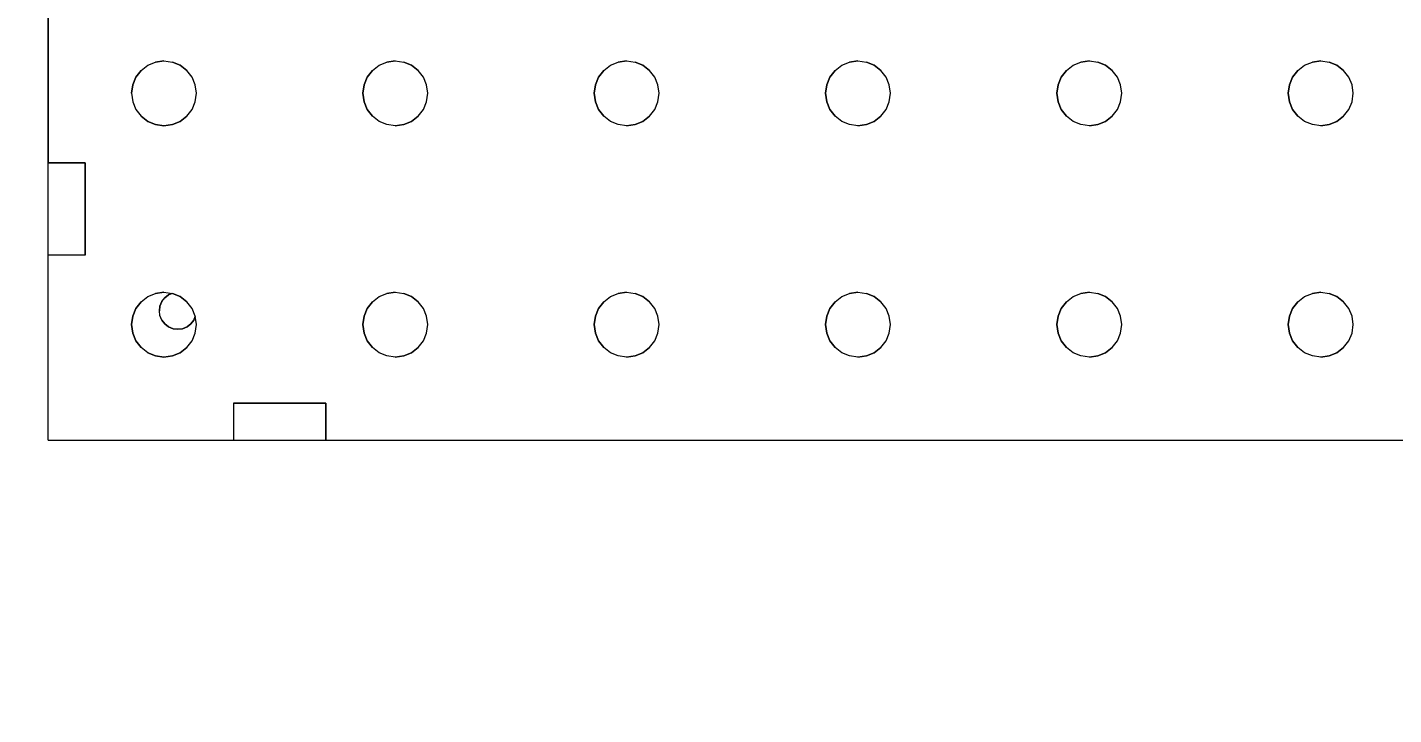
# Model space of a CAD drawing. Header units: inches. Extents: x -827 to 154, y -802 to 207.
# Drawn here: x 51.55 to 74.8, y -133.17 to -121.48 of the extents above; entities that cross this region are included whole.
import ezdxf

# ---------------------------------------------------------------- set-up
doc = ezdxf.new("R2010")
doc.units = ezdxf.units.IN
doc.header["$MEASUREMENT"] = 0
for name, color, linetype, lineweight in [('A-ANNO-DIMS', 211, 'Continuous', 9), ('A-ANNO-DIMS-48', 211, 'Continuous', 9), ('Layer0', 7, 'Continuous', 9), ('welding_bench_skp', 8, 'Continuous', 9)]:
    doc.layers.add(name, color=color, linetype=linetype, lineweight=lineweight)
doc.styles.add('Arial', font='arial.ttf', dxfattribs={"height": 4.5})
doc.dimstyles.new('Linear_-_3_32__Arial', dxfattribs={"dimscale": 12, "dimtxt": 4.591167, "dimasz": 0.5, "dimexe": 0.375, "dimexo": 0.25, "dimgap": 0.25, "dimtad": 1, "dimdec": 5, "dimrnd": 0.03125, "dimzin": 1, "dimdsep": 46, "dimlunit": 4, "dimtxsty": 'Arial', "dimblk1": 'OBLIQUE', "dimblk2": 'OBLIQUE', "dimsah": 1, "dimcen": 0.09, "dimdle": 0.375, "dimazin": 0, "dimtfac": 1, "dimtdec": 4, "dimtix": 1, "dimtmove": 0, "dimatfit": 3, "dimfxl": 1, "dimtvp": 1, "dimtfill": 1, "dimfrac": 2, "dimtolj": 1, "dimtzin": 0, "dimarcsym": 2})

# ---------------------------------------------------------------- blocks, each defined once
blk = doc.blocks.new('welding_bench_skp_7-V165-Level 1')
at = {"layer": 'Layer0'}
for p, q in [((1.664, 2.05), (1.696, 2.126)), ((1.696, 2.126), (1.664, 2.05)), ((1.696, 2.126), (1.746, 2.191)), ((1.746, 2.191), (1.696, 2.126)), ((1.811, 2.241), (1.746, 2.191)), ((1.811, 2.241), (1.746, 2.191)), ((2.05, 2.273), (1.969, 2.283)), ((1.969, 2.283), (2.05, 2.273)), ((2.126, 2.241), (2.05, 2.273)), ((2.05, 2.273), (2.126, 2.241)), ((2.191, 2.191), (2.241, 2.126)), ((2.191, 2.191), (2.241, 2.126)), ((2.241, 2.126), (2.265, 2.068)), ((2.241, 2.126), (2.265, 2.068)), ((1.654, 1.969), (1.664, 2.05)), ((1.654, 1.969), (1.664, 2.05)), ((1.664, 1.887), (1.654, 1.969)), ((1.664, 1.887), (1.654, 1.969)), ((1.696, 1.811), (1.664, 1.887)), ((1.696, 1.811), (1.664, 1.887)), ((1.746, 1.746), (1.696, 1.811)), ((1.696, 1.811), (1.746, 1.746)), ((1.746, 1.746), (1.811, 1.696)), ((1.746, 1.746), (1.811, 1.696)), ((1.811, 1.696), (1.869, 1.672)), ((1.811, 1.696), (1.869, 1.672))]:
    blk.add_line(p, q, dxfattribs=at)
blk = doc.blocks.new('welding_bench_skp_8-V166-Level 1')
at = {"layer": 'Layer0'}
for p, q in [((1.664, 2.05), (1.696, 2.126)), ((1.696, 2.126), (1.664, 2.05)), ((1.696, 2.126), (1.746, 2.191)), ((1.746, 2.191), (1.696, 2.126)), ((1.746, 2.191), (1.811, 2.241)), ((1.746, 2.191), (1.811, 2.241)), ((1.811, 2.241), (1.887, 2.273)), ((1.811, 2.241), (1.887, 2.273)), ((1.887, 2.273), (1.969, 2.283)), ((1.887, 2.273), (1.969, 2.283)), ((1.969, 2.283), (2.05, 2.273)), ((1.969, 2.283), (2.05, 2.273)), ((2.05, 2.273), (2.126, 2.241)), ((2.05, 2.273), (2.126, 2.241)), ((2.126, 2.241), (2.191, 2.191)), ((2.126, 2.241), (2.191, 2.191)), ((2.191, 2.191), (2.241, 2.126)), ((2.241, 2.126), (2.191, 2.191)), ((2.241, 2.126), (2.265, 2.068)), ((2.265, 2.068), (2.241, 2.126)), ((1.664, 2.05), (1.654, 1.969)), ((1.664, 2.05), (1.654, 1.969)), ((1.664, 1.887), (1.654, 1.969)), ((1.654, 1.969), (1.664, 1.887)), ((1.664, 1.887), (1.696, 1.811)), ((1.664, 1.887), (1.696, 1.811)), ((1.696, 1.811), (1.746, 1.746)), ((1.696, 1.811), (1.746, 1.746)), ((1.746, 1.746), (1.811, 1.696)), ((1.811, 1.696), (1.746, 1.746)), ((1.811, 1.696), (1.869, 1.672)), ((1.869, 1.672), (1.811, 1.696))]:
    blk.add_line(p, q, dxfattribs=at)
blk = doc.blocks.new('welding_bench_skp_5-403460-Level 1')
at = {"layer": 'Layer0'}
for p, q in [((0, 59.055), (0, 55.906)), ((0, 59.055), (3.15, 59.055)), ((0, 59.055), (3.15, 59.055)), ((0, 59.055), (0, 55.906)), ((3.15, 58.425), (3.15, 59.055)), ((3.15, 58.425), (3.15, 59.055)), ((4.724, 59.055), (4.724, 58.425)), ((4.724, 59.055), (34.646, 59.055)), ((4.724, 58.425), (4.724, 59.055)), ((34.646, 59.055), (4.724, 59.055)), ((3.15, 58.425), (4.724, 58.425)), ((4.724, 58.425), (3.15, 58.425)), ((1.491, 57.362), (1.579, 57.476)), ((1.491, 57.362), (1.579, 57.476)), ((1.693, 57.564), (1.579, 57.476)), ((1.579, 57.476), (1.693, 57.564)), ((1.826, 57.619), (1.693, 57.564)), ((1.693, 57.564), (1.826, 57.619)), ((1.969, 57.638), (1.826, 57.619)), ((1.826, 57.619), (1.969, 57.638)), ((2.111, 57.619), (1.969, 57.638)), ((1.969, 57.638), (2.111, 57.619)), ((2.244, 57.564), (2.111, 57.619)), ((2.111, 57.619), (2.244, 57.564)), ((2.358, 57.476), (2.244, 57.564)), ((2.244, 57.564), (2.358, 57.476)), ((2.358, 57.476), (2.446, 57.362)), ((2.358, 57.476), (2.446, 57.362)), ((5.428, 57.362), (5.516, 57.476)), ((5.516, 57.476), (5.428, 57.362)), ((5.63, 57.564), (5.516, 57.476)), ((5.63, 57.564), (5.516, 57.476)), ((5.763, 57.619), (5.63, 57.564)), ((5.763, 57.619), (5.63, 57.564)), ((5.906, 57.638), (5.763, 57.619)), ((5.906, 57.638), (5.763, 57.619)), ((6.048, 57.619), (5.906, 57.638)), ((5.906, 57.638), (6.048, 57.619)), ((6.181, 57.564), (6.048, 57.619)), ((6.048, 57.619), (6.181, 57.564)), ((6.295, 57.476), (6.181, 57.564)), ((6.181, 57.564), (6.295, 57.476)), ((6.295, 57.476), (6.383, 57.362)), ((6.295, 57.476), (6.383, 57.362)), ((1.417, 57.087), (1.436, 57.229)), ((1.436, 57.229), (1.417, 57.087)), ((1.436, 57.229), (1.491, 57.362)), ((1.491, 57.362), (1.436, 57.229)), ((2.446, 57.362), (2.501, 57.229)), ((2.446, 57.362), (2.501, 57.229)), ((2.501, 57.229), (2.52, 57.087)), ((2.52, 57.087), (2.501, 57.229)), ((5.354, 57.087), (5.373, 57.229)), ((5.373, 57.229), (5.354, 57.087)), ((5.373, 57.229), (5.428, 57.362)), ((5.428, 57.362), (5.373, 57.229)), ((6.383, 57.362), (6.438, 57.229)), ((6.383, 57.362), (6.438, 57.229)), ((6.438, 57.229), (6.457, 57.087)), ((6.457, 57.087), (6.438, 57.229)), ((1.436, 56.944), (1.417, 57.087)), ((1.417, 57.087), (1.436, 56.944)), ((2.52, 57.087), (2.501, 56.944)), ((2.52, 57.087), (2.501, 56.944)), ((5.373, 56.944), (5.354, 57.087)), ((5.354, 57.087), (5.373, 56.944)), ((6.457, 57.087), (6.438, 56.944)), ((6.457, 57.087), (6.438, 56.944)), ((1.491, 56.811), (1.436, 56.944)), ((1.436, 56.944), (1.491, 56.811)), ((1.579, 56.697), (1.491, 56.811)), ((1.491, 56.811), (1.579, 56.697)), ((2.446, 56.811), (2.358, 56.697)), ((2.358, 56.697), (2.446, 56.811)), ((2.501, 56.944), (2.446, 56.811)), ((2.446, 56.811), (2.501, 56.944)), ((5.428, 56.811), (5.373, 56.944)), ((5.373, 56.944), (5.428, 56.811)), ((5.516, 56.697), (5.428, 56.811)), ((5.428, 56.811), (5.516, 56.697)), ((6.383, 56.811), (6.295, 56.697)), ((6.295, 56.697), (6.383, 56.811)), ((6.438, 56.944), (6.383, 56.811)), ((6.383, 56.811), (6.438, 56.944)), ((1.579, 56.697), (1.693, 56.609)), ((1.579, 56.697), (1.693, 56.609)), ((1.693, 56.609), (1.826, 56.554)), ((1.693, 56.609), (1.826, 56.554)), ((1.826, 56.554), (1.969, 56.535)), ((1.826, 56.554), (1.969, 56.535)), ((1.969, 56.535), (2.111, 56.554)), ((1.969, 56.535), (2.111, 56.554)), ((2.111, 56.554), (2.244, 56.609)), ((2.111, 56.554), (2.244, 56.609)), ((2.244, 56.609), (2.358, 56.697)), ((2.244, 56.609), (2.358, 56.697)), ((5.516, 56.697), (5.63, 56.609)), ((5.516, 56.697), (5.63, 56.609)), ((5.63, 56.609), (5.763, 56.554)), ((5.63, 56.609), (5.763, 56.554)), ((5.763, 56.554), (5.906, 56.535)), ((5.763, 56.554), (5.906, 56.535)), ((5.906, 56.535), (6.048, 56.554)), ((5.906, 56.535), (6.048, 56.554)), ((6.048, 56.554), (6.181, 56.609)), ((6.048, 56.554), (6.181, 56.609)), ((6.181, 56.609), (6.295, 56.697)), ((6.181, 56.609), (6.295, 56.697)), ((0.63, 55.906), (0, 55.906)), ((0.63, 55.906), (0, 55.906)), ((0.63, 54.331), (0.63, 55.906)), ((0.63, 55.906), (0.63, 54.331)), ((0.63, 54.331), (0, 54.331)), ((0, 54.331), (0, 30.315)), ((0, 54.331), (0.63, 54.331)), ((0, 54.331), (0, 30.315)), ((1.491, 53.425), (1.579, 53.539)), ((1.491, 53.425), (1.579, 53.539)), ((1.693, 53.627), (1.579, 53.539)), ((1.579, 53.539), (1.693, 53.627)), ((1.826, 53.682), (1.693, 53.627)), ((1.693, 53.627), (1.826, 53.682)), ((1.969, 53.701), (1.826, 53.682)), ((1.826, 53.682), (1.969, 53.701)), ((2.111, 53.682), (1.969, 53.701)), ((1.969, 53.701), (2.111, 53.682)), ((2.244, 53.627), (2.111, 53.682)), ((2.111, 53.682), (2.244, 53.627)), ((2.358, 53.539), (2.244, 53.627)), ((2.244, 53.627), (2.358, 53.539)), ((2.358, 53.539), (2.446, 53.425)), ((2.358, 53.539), (2.446, 53.425)), ((5.428, 53.425), (5.516, 53.539)), ((5.428, 53.425), (5.516, 53.539)), ((5.63, 53.627), (5.516, 53.539)), ((5.516, 53.539), (5.63, 53.627)), ((5.763, 53.682), (5.63, 53.627)), ((5.63, 53.627), (5.763, 53.682)), ((5.906, 53.701), (5.763, 53.682)), ((5.763, 53.682), (5.906, 53.701)), ((6.048, 53.682), (5.906, 53.701)), ((5.906, 53.701), (6.048, 53.682)), ((6.181, 53.627), (6.048, 53.682)), ((6.048, 53.682), (6.181, 53.627)), ((6.295, 53.539), (6.181, 53.627)), ((6.181, 53.627), (6.295, 53.539)), ((6.295, 53.539), (6.383, 53.425)), ((6.295, 53.539), (6.383, 53.425)), ((1.417, 53.15), (1.436, 53.292)), ((1.417, 53.15), (1.436, 53.292)), ((1.436, 53.292), (1.491, 53.425)), ((1.436, 53.292), (1.491, 53.425)), ((2.446, 53.425), (2.501, 53.292)), ((2.446, 53.425), (2.501, 53.292)), ((2.501, 53.292), (2.52, 53.15)), ((2.52, 53.15), (2.501, 53.292)), ((5.354, 53.15), (5.373, 53.292)), ((5.354, 53.15), (5.373, 53.292)), ((5.373, 53.292), (5.428, 53.425)), ((5.373, 53.292), (5.428, 53.425)), ((6.383, 53.425), (6.438, 53.292)), ((6.383, 53.425), (6.438, 53.292)), ((6.438, 53.292), (6.457, 53.15)), ((6.457, 53.15), (6.438, 53.292)), ((1.436, 53.007), (1.417, 53.15)), ((1.417, 53.15), (1.436, 53.007)), ((2.52, 53.15), (2.501, 53.007)), ((2.52, 53.15), (2.501, 53.007)), ((5.373, 53.007), (5.354, 53.15)), ((5.354, 53.15), (5.373, 53.007)), ((6.457, 53.15), (6.438, 53.007)), ((6.457, 53.15), (6.438, 53.007)), ((1.491, 52.874), (1.436, 53.007)), ((1.436, 53.007), (1.491, 52.874)), ((1.579, 52.76), (1.491, 52.874)), ((1.491, 52.874), (1.579, 52.76)), ((2.446, 52.874), (2.358, 52.76)), ((2.358, 52.76), (2.446, 52.874)), ((2.501, 53.007), (2.446, 52.874)), ((2.446, 52.874), (2.501, 53.007)), ((5.428, 52.874), (5.373, 53.007)), ((5.373, 53.007), (5.428, 52.874)), ((5.516, 52.76), (5.428, 52.874)), ((5.428, 52.874), (5.516, 52.76)), ((6.383, 52.874), (6.295, 52.76)), ((6.295, 52.76), (6.383, 52.874)), ((6.438, 53.007), (6.383, 52.874)), ((6.383, 52.874), (6.438, 53.007)), ((1.579, 52.76), (1.693, 52.672)), ((1.579, 52.76), (1.693, 52.672)), ((1.693, 52.672), (1.826, 52.617)), ((1.693, 52.672), (1.826, 52.617)), ((1.826, 52.617), (1.969, 52.598)), ((1.826, 52.617), (1.969, 52.598)), ((1.969, 52.598), (2.111, 52.617)), ((1.969, 52.598), (2.111, 52.617)), ((2.111, 52.617), (2.244, 52.672)), ((2.111, 52.617), (2.244, 52.672)), ((2.244, 52.672), (2.358, 52.76)), ((2.244, 52.672), (2.358, 52.76)), ((5.516, 52.76), (5.63, 52.672)), ((5.516, 52.76), (5.63, 52.672)), ((5.63, 52.672), (5.763, 52.617)), ((5.63, 52.672), (5.763, 52.617)), ((5.763, 52.617), (5.906, 52.598)), ((5.763, 52.617), (5.906, 52.598)), ((5.906, 52.598), (6.048, 52.617)), ((5.906, 52.598), (6.048, 52.617)), ((6.048, 52.617), (6.181, 52.672)), ((6.048, 52.617), (6.181, 52.672)), ((6.181, 52.672), (6.295, 52.76)), ((6.181, 52.672), (6.295, 52.76)), ((1.969, 49.764), (1.826, 49.745)), ((1.826, 49.745), (1.969, 49.764)), ((2.111, 49.745), (1.969, 49.764)), ((1.969, 49.764), (2.111, 49.745)), ((5.906, 49.764), (5.763, 49.745)), ((5.763, 49.745), (5.906, 49.764)), ((6.048, 49.745), (5.906, 49.764)), ((5.906, 49.764), (6.048, 49.745)), ((1.491, 49.488), (1.579, 49.602)), ((1.491, 49.488), (1.579, 49.602)), ((1.693, 49.69), (1.579, 49.602)), ((1.579, 49.602), (1.693, 49.69)), ((1.826, 49.745), (1.693, 49.69)), ((1.693, 49.69), (1.826, 49.745)), ((2.244, 49.69), (2.111, 49.745)), ((2.111, 49.745), (2.244, 49.69)), ((2.358, 49.602), (2.244, 49.69)), ((2.244, 49.69), (2.358, 49.602)), ((2.358, 49.602), (2.446, 49.488)), ((2.358, 49.602), (2.446, 49.488)), ((5.428, 49.488), (5.516, 49.602)), ((5.428, 49.488), (5.516, 49.602)), ((5.63, 49.69), (5.516, 49.602)), ((5.516, 49.602), (5.63, 49.69)), ((5.763, 49.745), (5.63, 49.69)), ((5.63, 49.69), (5.763, 49.745)), ((6.181, 49.69), (6.048, 49.745)), ((6.048, 49.745), (6.181, 49.69)), ((6.295, 49.602), (6.181, 49.69)), ((6.181, 49.69), (6.295, 49.602)), ((6.295, 49.602), (6.383, 49.488)), ((6.295, 49.602), (6.383, 49.488)), ((1.417, 49.213), (1.436, 49.355)), ((1.417, 49.213), (1.436, 49.355)), ((1.436, 49.355), (1.491, 49.488)), ((1.436, 49.355), (1.491, 49.488)), ((2.446, 49.488), (2.501, 49.355)), ((2.446, 49.488), (2.501, 49.355)), ((2.501, 49.355), (2.52, 49.213)), ((2.52, 49.213), (2.501, 49.355)), ((5.354, 49.213), (5.373, 49.355)), ((5.354, 49.213), (5.373, 49.355)), ((5.373, 49.355), (5.428, 49.488)), ((5.373, 49.355), (5.428, 49.488)), ((6.383, 49.488), (6.438, 49.355)), ((6.383, 49.488), (6.438, 49.355)), ((6.438, 49.355), (6.457, 49.213)), ((6.457, 49.213), (6.438, 49.355)), ((1.436, 49.07), (1.417, 49.213)), ((1.417, 49.213), (1.436, 49.07)), ((1.491, 48.937), (1.436, 49.07)), ((1.436, 49.07), (1.491, 48.937)), ((2.501, 49.07), (2.446, 48.937)), ((2.446, 48.937), (2.501, 49.07)), ((2.52, 49.213), (2.501, 49.07)), ((2.52, 49.213), (2.501, 49.07)), ((5.373, 49.07), (5.354, 49.213)), ((5.354, 49.213), (5.373, 49.07)), ((5.428, 48.937), (5.373, 49.07)), ((5.373, 49.07), (5.428, 48.937)), ((6.438, 49.07), (6.383, 48.937)), ((6.383, 48.937), (6.438, 49.07)), ((6.457, 49.213), (6.438, 49.07)), ((6.457, 49.213), (6.438, 49.07)), ((1.579, 48.823), (1.491, 48.937)), ((1.491, 48.937), (1.579, 48.823)), ((2.446, 48.937), (2.358, 48.823)), ((2.358, 48.823), (2.446, 48.937)), ((5.516, 48.823), (5.428, 48.937)), ((5.428, 48.937), (5.516, 48.823)), ((6.383, 48.937), (6.295, 48.823)), ((6.295, 48.823), (6.383, 48.937)), ((1.579, 48.823), (1.693, 48.735)), ((1.579, 48.823), (1.693, 48.735)), ((1.693, 48.735), (1.826, 48.68)), ((1.693, 48.735), (1.826, 48.68)), ((1.826, 48.68), (1.969, 48.661)), ((1.826, 48.68), (1.969, 48.661)), ((1.969, 48.661), (2.111, 48.68)), ((1.969, 48.661), (2.111, 48.68)), ((2.111, 48.68), (2.244, 48.735)), ((2.111, 48.68), (2.244, 48.735)), ((2.244, 48.735), (2.358, 48.823)), ((2.244, 48.735), (2.358, 48.823)), ((5.516, 48.823), (5.63, 48.735)), ((5.516, 48.823), (5.63, 48.735)), ((5.63, 48.735), (5.763, 48.68)), ((5.63, 48.735), (5.763, 48.68)), ((5.763, 48.68), (5.906, 48.661)), ((5.763, 48.68), (5.906, 48.661)), ((5.906, 48.661), (6.048, 48.68)), ((5.906, 48.661), (6.048, 48.68)), ((6.048, 48.68), (6.181, 48.735)), ((6.048, 48.68), (6.181, 48.735)), ((6.181, 48.735), (6.295, 48.823)), ((6.181, 48.735), (6.295, 48.823)), ((1.826, 45.808), (1.693, 45.753)), ((1.693, 45.753), (1.826, 45.808)), ((1.969, 45.827), (1.826, 45.808)), ((1.826, 45.808), (1.969, 45.827)), ((2.111, 45.808), (1.969, 45.827)), ((1.969, 45.827), (2.111, 45.808)), ((2.244, 45.753), (2.111, 45.808)), ((2.111, 45.808), (2.244, 45.753)), ((5.763, 45.808), (5.63, 45.753)), ((5.63, 45.753), (5.763, 45.808)), ((5.906, 45.827), (5.763, 45.808)), ((5.763, 45.808), (5.906, 45.827)), ((6.048, 45.808), (5.906, 45.827)), ((5.906, 45.827), (6.048, 45.808)), ((6.181, 45.753), (6.048, 45.808)), ((6.048, 45.808), (6.181, 45.753)), ((1.491, 45.551), (1.579, 45.665)), ((1.491, 45.551), (1.579, 45.665)), ((1.693, 45.753), (1.579, 45.665)), ((1.579, 45.665), (1.693, 45.753)), ((2.358, 45.665), (2.244, 45.753)), ((2.244, 45.753), (2.358, 45.665)), ((2.358, 45.665), (2.446, 45.551)), ((2.358, 45.665), (2.446, 45.551)), ((5.428, 45.551), (5.516, 45.665)), ((5.428, 45.551), (5.516, 45.665)), ((5.63, 45.753), (5.516, 45.665)), ((5.516, 45.665), (5.63, 45.753)), ((6.295, 45.665), (6.181, 45.753)), ((6.181, 45.753), (6.295, 45.665)), ((6.295, 45.665), (6.383, 45.551)), ((6.295, 45.665), (6.383, 45.551)), ((1.417, 45.276), (1.436, 45.418)), ((1.417, 45.276), (1.436, 45.418)), ((1.436, 45.418), (1.491, 45.551)), ((1.436, 45.418), (1.491, 45.551)), ((2.446, 45.551), (2.501, 45.418)), ((2.446, 45.551), (2.501, 45.418)), ((2.501, 45.418), (2.52, 45.276)), ((2.52, 45.276), (2.501, 45.418)), ((5.354, 45.276), (5.373, 45.418)), ((5.354, 45.276), (5.373, 45.418)), ((5.373, 45.418), (5.428, 45.551)), ((5.373, 45.418), (5.428, 45.551)), ((6.383, 45.551), (6.438, 45.418)), ((6.383, 45.551), (6.438, 45.418)), ((6.438, 45.418), (6.457, 45.276)), ((6.457, 45.276), (6.438, 45.418)), ((1.436, 45.133), (1.417, 45.276)), ((1.417, 45.276), (1.436, 45.133)), ((1.491, 45), (1.436, 45.133)), ((1.436, 45.133), (1.491, 45)), ((2.501, 45.133), (2.446, 45)), ((2.446, 45), (2.501, 45.133)), ((2.52, 45.276), (2.501, 45.133)), ((2.52, 45.276), (2.501, 45.133)), ((5.373, 45.133), (5.354, 45.276)), ((5.354, 45.276), (5.373, 45.133)), ((5.428, 45), (5.373, 45.133)), ((5.373, 45.133), (5.428, 45)), ((6.438, 45.133), (6.383, 45)), ((6.383, 45), (6.438, 45.133)), ((6.457, 45.276), (6.438, 45.133)), ((6.457, 45.276), (6.438, 45.133)), ((1.579, 44.886), (1.491, 45)), ((1.491, 45), (1.579, 44.886)), ((1.579, 44.886), (1.693, 44.798)), ((1.579, 44.886), (1.693, 44.798)), ((2.244, 44.798), (2.358, 44.886)), ((2.244, 44.798), (2.358, 44.886)), ((2.446, 45), (2.358, 44.886)), ((2.358, 44.886), (2.446, 45)), ((5.516, 44.886), (5.428, 45)), ((5.428, 45), (5.516, 44.886)), ((5.516, 44.886), (5.63, 44.798)), ((5.516, 44.886), (5.63, 44.798)), ((6.181, 44.798), (6.295, 44.886)), ((6.181, 44.798), (6.295, 44.886)), ((6.383, 45), (6.295, 44.886)), ((6.295, 44.886), (6.383, 45)), ((1.693, 44.798), (1.826, 44.743)), ((1.693, 44.798), (1.826, 44.743)), ((1.826, 44.743), (1.969, 44.724)), ((1.826, 44.743), (1.969, 44.724)), ((1.969, 44.724), (2.111, 44.743)), ((1.969, 44.724), (2.111, 44.743)), ((2.111, 44.743), (2.244, 44.798)), ((2.111, 44.743), (2.244, 44.798)), ((5.63, 44.798), (5.763, 44.743)), ((5.63, 44.798), (5.763, 44.743)), ((5.763, 44.743), (5.906, 44.724)), ((5.763, 44.743), (5.906, 44.724)), ((5.906, 44.724), (6.048, 44.743)), ((5.906, 44.724), (6.048, 44.743)), ((6.048, 44.743), (6.181, 44.798)), ((6.048, 44.743), (6.181, 44.798)), ((1.826, 41.871), (1.693, 41.816)), ((1.693, 41.816), (1.826, 41.871)), ((1.969, 41.89), (1.826, 41.871)), ((1.826, 41.871), (1.969, 41.89)), ((2.111, 41.871), (1.969, 41.89)), ((1.969, 41.89), (2.111, 41.871)), ((2.244, 41.816), (2.111, 41.871)), ((2.111, 41.871), (2.244, 41.816)), ((5.763, 41.871), (5.63, 41.816)), ((5.63, 41.816), (5.763, 41.871)), ((5.906, 41.89), (5.763, 41.871)), ((5.763, 41.871), (5.906, 41.89)), ((6.048, 41.871), (5.906, 41.89)), ((5.906, 41.89), (6.048, 41.871)), ((6.181, 41.816), (6.048, 41.871)), ((6.048, 41.871), (6.181, 41.816)), ((1.491, 41.614), (1.579, 41.728)), ((1.491, 41.614), (1.579, 41.728)), ((1.693, 41.816), (1.579, 41.728)), ((1.579, 41.728), (1.693, 41.816)), ((2.358, 41.728), (2.244, 41.816)), ((2.244, 41.816), (2.358, 41.728)), ((2.358, 41.728), (2.446, 41.614)), ((2.358, 41.728), (2.446, 41.614)), ((5.428, 41.614), (5.516, 41.728)), ((5.428, 41.614), (5.516, 41.728)), ((5.63, 41.816), (5.516, 41.728)), ((5.516, 41.728), (5.63, 41.816)), ((6.295, 41.728), (6.181, 41.816)), ((6.181, 41.816), (6.295, 41.728)), ((6.295, 41.728), (6.383, 41.614)), ((6.295, 41.728), (6.383, 41.614)), ((1.417, 41.339), (1.436, 41.481)), ((1.417, 41.339), (1.436, 41.481)), ((1.436, 41.481), (1.491, 41.614)), ((1.436, 41.481), (1.491, 41.614)), ((2.446, 41.614), (2.501, 41.481)), ((2.446, 41.614), (2.501, 41.481)), ((2.501, 41.481), (2.52, 41.339)), ((2.52, 41.339), (2.501, 41.481)), ((5.354, 41.339), (5.373, 41.481)), ((5.354, 41.339), (5.373, 41.481)), ((5.373, 41.481), (5.428, 41.614)), ((5.373, 41.481), (5.428, 41.614)), ((6.383, 41.614), (6.438, 41.481)), ((6.383, 41.614), (6.438, 41.481)), ((6.438, 41.481), (6.457, 41.339)), ((6.457, 41.339), (6.438, 41.481)), ((1.436, 41.196), (1.417, 41.339)), ((1.417, 41.339), (1.436, 41.196)), ((1.491, 41.063), (1.436, 41.196)), ((1.436, 41.196), (1.491, 41.063)), ((2.501, 41.196), (2.446, 41.063)), ((2.446, 41.063), (2.501, 41.196)), ((2.52, 41.339), (2.501, 41.196)), ((2.52, 41.339), (2.501, 41.196)), ((5.373, 41.196), (5.354, 41.339)), ((5.354, 41.339), (5.373, 41.196)), ((5.428, 41.063), (5.373, 41.196)), ((5.373, 41.196), (5.428, 41.063)), ((6.438, 41.196), (6.383, 41.063)), ((6.383, 41.063), (6.438, 41.196)), ((6.457, 41.339), (6.438, 41.196)), ((6.457, 41.339), (6.438, 41.196)), ((1.579, 40.949), (1.491, 41.063)), ((1.491, 41.063), (1.579, 40.949)), ((1.579, 40.949), (1.693, 40.861)), ((1.579, 40.949), (1.693, 40.861)), ((2.244, 40.861), (2.358, 40.949)), ((2.244, 40.861), (2.358, 40.949)), ((2.446, 41.063), (2.358, 40.949)), ((2.358, 40.949), (2.446, 41.063)), ((5.516, 40.949), (5.428, 41.063)), ((5.428, 41.063), (5.516, 40.949)), ((5.516, 40.949), (5.63, 40.861)), ((5.516, 40.949), (5.63, 40.861)), ((6.181, 40.861), (6.295, 40.949)), ((6.181, 40.861), (6.295, 40.949)), ((6.383, 41.063), (6.295, 40.949)), ((6.295, 40.949), (6.383, 41.063)), ((1.693, 40.861), (1.826, 40.806)), ((1.693, 40.861), (1.826, 40.806)), ((1.826, 40.806), (1.969, 40.787)), ((1.826, 40.806), (1.969, 40.787)), ((1.969, 40.787), (2.111, 40.806)), ((1.969, 40.787), (2.111, 40.806)), ((2.111, 40.806), (2.244, 40.861)), ((2.111, 40.806), (2.244, 40.861)), ((5.63, 40.861), (5.763, 40.806)), ((5.63, 40.861), (5.763, 40.806)), ((5.763, 40.806), (5.906, 40.787)), ((5.763, 40.806), (5.906, 40.787)), ((5.906, 40.787), (6.048, 40.806)), ((5.906, 40.787), (6.048, 40.806)), ((6.048, 40.806), (6.181, 40.861)), ((6.048, 40.806), (6.181, 40.861)), ((1.826, 37.934), (1.693, 37.879)), ((1.693, 37.879), (1.826, 37.934)), ((1.969, 37.953), (1.826, 37.934)), ((1.826, 37.934), (1.969, 37.953)), ((2.111, 37.934), (1.969, 37.953)), ((1.969, 37.953), (2.111, 37.934)), ((2.244, 37.879), (2.111, 37.934)), ((2.111, 37.934), (2.244, 37.879)), ((5.763, 37.934), (5.63, 37.879)), ((5.63, 37.879), (5.763, 37.934)), ((5.906, 37.953), (5.763, 37.934)), ((5.763, 37.934), (5.906, 37.953)), ((6.048, 37.934), (5.906, 37.953)), ((5.906, 37.953), (6.048, 37.934)), ((6.181, 37.879), (6.048, 37.934)), ((6.048, 37.934), (6.181, 37.879)), ((1.436, 37.544), (1.491, 37.677)), ((1.436, 37.544), (1.491, 37.677)), ((1.491, 37.677), (1.579, 37.791)), ((1.491, 37.677), (1.579, 37.791)), ((1.693, 37.879), (1.579, 37.791)), ((1.579, 37.791), (1.693, 37.879)), ((2.358, 37.791), (2.244, 37.879)), ((2.244, 37.879), (2.358, 37.791)), ((2.358, 37.791), (2.446, 37.677)), ((2.358, 37.791), (2.446, 37.677)), ((2.446, 37.677), (2.501, 37.544)), ((2.446, 37.677), (2.501, 37.544)), ((5.373, 37.544), (5.428, 37.677)), ((5.373, 37.544), (5.428, 37.677)), ((5.428, 37.677), (5.516, 37.791)), ((5.428, 37.677), (5.516, 37.791)), ((5.63, 37.879), (5.516, 37.791)), ((5.516, 37.791), (5.63, 37.879)), ((6.295, 37.791), (6.181, 37.879)), ((6.181, 37.879), (6.295, 37.791)), ((6.295, 37.791), (6.383, 37.677)), ((6.295, 37.791), (6.383, 37.677)), ((6.383, 37.677), (6.438, 37.544)), ((6.383, 37.677), (6.438, 37.544)), ((1.417, 37.402), (1.436, 37.544)), ((1.417, 37.402), (1.436, 37.544)), ((2.501, 37.544), (2.52, 37.402)), ((2.52, 37.402), (2.501, 37.544)), ((5.354, 37.402), (5.373, 37.544)), ((5.354, 37.402), (5.373, 37.544)), ((6.438, 37.544), (6.457, 37.402)), ((6.457, 37.402), (6.438, 37.544)), ((1.436, 37.259), (1.417, 37.402)), ((1.417, 37.402), (1.436, 37.259)), ((1.491, 37.126), (1.436, 37.259)), ((1.436, 37.259), (1.491, 37.126)), ((2.501, 37.259), (2.446, 37.126)), ((2.446, 37.126), (2.501, 37.259)), ((2.52, 37.402), (2.501, 37.259)), ((2.52, 37.402), (2.501, 37.259)), ((5.373, 37.259), (5.354, 37.402)), ((5.354, 37.402), (5.373, 37.259)), ((5.428, 37.126), (5.373, 37.259)), ((5.373, 37.259), (5.428, 37.126)), ((6.438, 37.259), (6.383, 37.126)), ((6.383, 37.126), (6.438, 37.259)), ((6.457, 37.402), (6.438, 37.259)), ((6.457, 37.402), (6.438, 37.259)), ((1.579, 37.012), (1.491, 37.126)), ((1.491, 37.126), (1.579, 37.012)), ((1.579, 37.012), (1.693, 36.924)), ((1.579, 37.012), (1.693, 36.924)), ((2.244, 36.924), (2.358, 37.012)), ((2.244, 36.924), (2.358, 37.012)), ((2.446, 37.126), (2.358, 37.012)), ((2.358, 37.012), (2.446, 37.126)), ((5.516, 37.012), (5.428, 37.126)), ((5.428, 37.126), (5.516, 37.012)), ((5.516, 37.012), (5.63, 36.924)), ((5.516, 37.012), (5.63, 36.924)), ((6.181, 36.924), (6.295, 37.012)), ((6.181, 36.924), (6.295, 37.012)), ((6.383, 37.126), (6.295, 37.012)), ((6.295, 37.012), (6.383, 37.126)), ((1.693, 36.924), (1.826, 36.869)), ((1.693, 36.924), (1.826, 36.869)), ((1.826, 36.869), (1.969, 36.85)), ((1.826, 36.869), (1.969, 36.85)), ((1.969, 36.85), (2.111, 36.869)), ((1.969, 36.85), (2.111, 36.869)), ((2.111, 36.869), (2.244, 36.924)), ((2.111, 36.869), (2.244, 36.924)), ((5.63, 36.924), (5.763, 36.869)), ((5.63, 36.924), (5.763, 36.869)), ((5.763, 36.869), (5.906, 36.85)), ((5.763, 36.869), (5.906, 36.85)), ((5.906, 36.85), (6.048, 36.869)), ((5.906, 36.85), (6.048, 36.869)), ((6.048, 36.869), (6.181, 36.924)), ((6.048, 36.869), (6.181, 36.924))]:
    blk.add_line(p, q, dxfattribs=at)
blk = doc.blocks.new('welding_bench_skp_4-403459-Level 1')
at = {"layer": 'Layer0'}
blk.add_line((0, 55.906), (0, 54.331), dxfattribs=at)
blk.add_line((0, 55.906), (0, 54.331), dxfattribs=at)
blk = doc.blocks.new('welding_bench_skp_2-403457-Level 1')
at = {"layer": 'Layer0'}
blk.add_line((3.15, 0.63), (4.724, 0.63), dxfattribs=at)
blk.add_line((3.15, 0.63), (4.724, 0.63), dxfattribs=at)
blk = doc.blocks.new('welding_bench_skp_1-403456-Level 1')
for name, p in [('welding_bench_skp_5-403460-Level 1', (-0.236, -0.236)), ('welding_bench_skp_2-403457-Level 1', (-0.236, 58.189)), ('welding_bench_skp_7-V165-Level 1', (0, 54.646)), ('welding_bench_skp_8-V166-Level 1', (0, 54.646)), ('welding_bench_skp_4-403459-Level 1', (-0.236, -0.236))]:
    blk.add_blockref(name, p)
blk = doc.blocks.new('welding_bench_skp-403450-Level 1')
blk.add_blockref('welding_bench_skp_1-403456-Level 1', (0, 0))
blk = doc.blocks.new('DIMBLOCK3-Level 1')
at = {"layer": 'A-ANNO-DIMS-48'}
for p, q in [((149.165, 128.024), (149.165, -235.976)), ((46.104, 123.524), (153.665, 123.524)), ((149.165, 123.524), (46.104, 123.524)), ((46.104, -231.476), (153.665, -231.476)), ((149.165, -231.476), (46.104, -231.476))]:
    blk.add_line(p, q, dxfattribs=at)
at = {"layer": 'A-ANNO-DIMS-48', "lineweight": 50}
for p, q in [((149.165, 123.524), (146.165, 126.524)), ((149.165, 123.524), (152.165, 120.524)), ((149.165, -231.476), (146.165, -228.476)), ((149.165, -231.476), (152.165, -234.476))]:
    blk.add_line(p, q, dxfattribs=at)
at = {"layer": 'A-ANNO-DIMS-48', "color": 0, "insert": (140.323, -63.724), "char_height": 4.5, "width": 23.39376, "attachment_point": 1, "rotation": 90, "line_spacing_factor": 0.941778, "style": 'Arial', "bg_fill": 3, "box_fill_scale": 1.25, "bg_fill_color": 256, "bg_fill_true_color": 13158600, "bg_fill_transparency": 0}
blk.add_mtext('29\' - 7"', dxfattribs=at)
blk = doc.blocks.new('_Oblique')
at = {"color": 0, "linetype": 'ByBlock', "lineweight": -2}
blk.add_line((-0.5, -0.5), (0.5, 0.5), dxfattribs=at)

msp = doc.modelspace()

# ---------------------------------------------------------------- block references
at = {"layer": 'welding_bench_skp', "color": 7, "rotation": 90.0000000000004}
msp.add_blockref('welding_bench_skp-403450-Level 1', (110.724377, -128.267836), dxfattribs=at)

# ---------------------------------------------------------------- next in the draw order: dimensions: what is measured, and where the dimension line sits
at = {"layer": 'A-ANNO-DIMS'}
dim = msp.add_linear_dim(base=(149.16527, -231.476424), p1=(43.104386, 123.523576), p2=(43.104386, -231.476424), angle=90, dimstyle='Linear_-_3_32__Arial', override={"dimpost": '<>', "dimfxl": 355}, dxfattribs=at)
dim.commit()
dim.dimension.update_dxf_attribs({"geometry": 'DIMBLOCK3-Level 1', "text_midpoint": (143.867692, -53.976424)})

doc.saveas('drawing.dxf')
